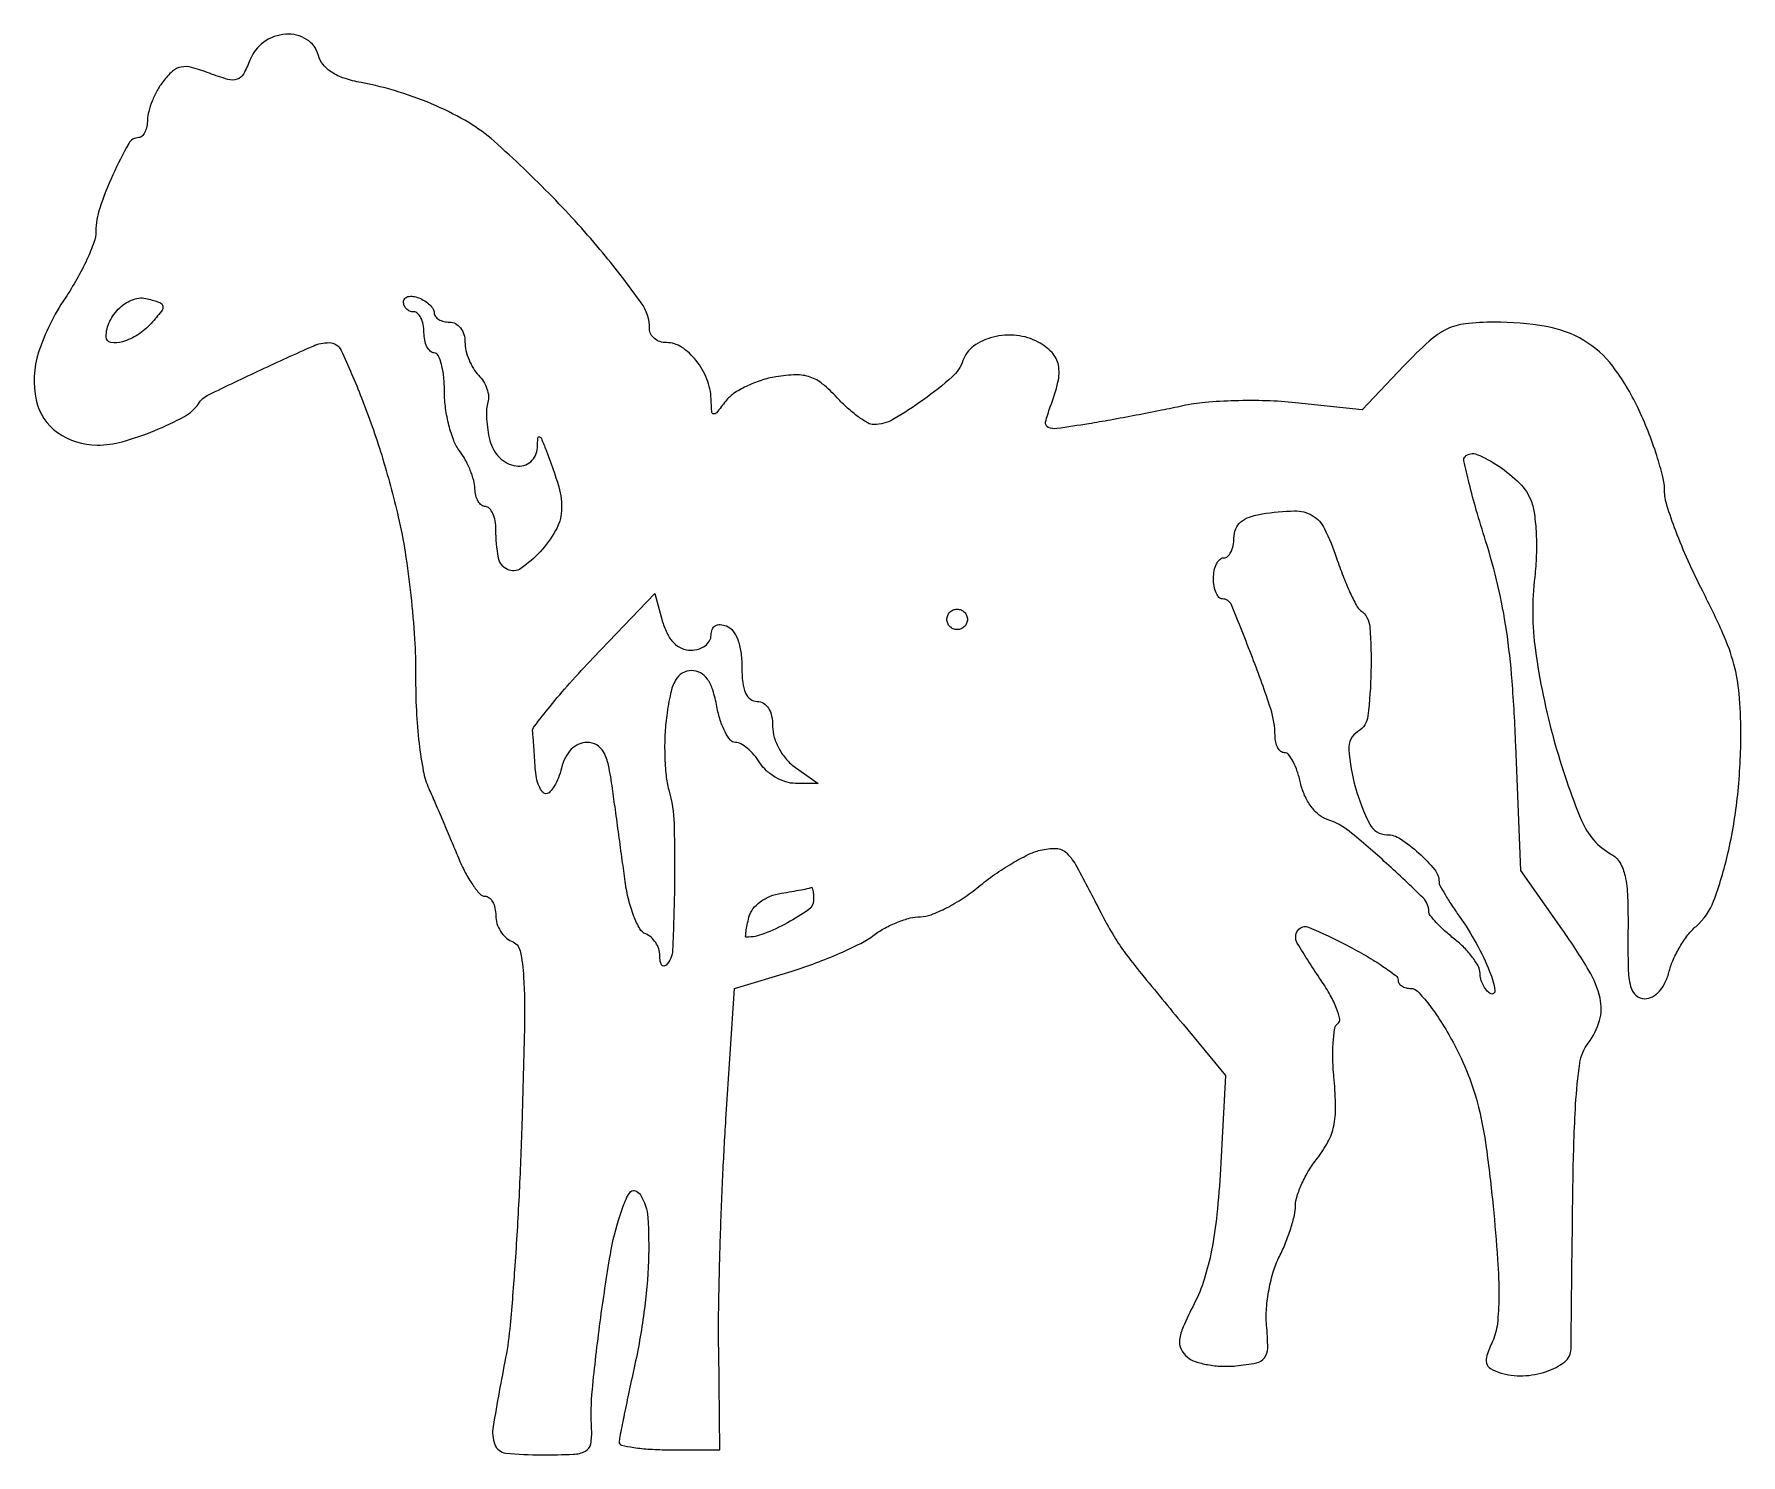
# Model space of a CAD drawing. Extents: x 0 to 166, y 0 to 139.
import ezdxf

# ---------------------------------------------------------------- set-up
doc = ezdxf.new("R2010")
doc.units = 0

msp = doc.modelspace()

# ---------------------------------------------------------------- linework, layer by layer
for points in [[(21.025775, 136.567793, -0.035422), (20.393115, 135.203231, -0.19014), (19.773204, 134.691541, -0.150089), (18.8813, 134.676997, -0.019821), (17.066633, 135.280951, 0.023902), (15.340348, 135.839889, 0.111553), (14.302297, 135.884705, 0.14055), (13.472795, 135.475471, 0.046491), (12.547911, 134.463158, 0.03611), (11.977366, 133.583119, 0.028847), (11.490279, 132.562615, 0.029682), (11.148995, 131.560689, 0.062778), (11.031803, 130.75, -0.044539), (10.959724, 130.080139, -0.063677), (10.769998, 129.514062, -0.082653), (10.499052, 129.130909, -0.200201), (10.185212, 129, 0.273518), (9.198141, 128.416374, 0.018351), (7.66383, 125.366831, 0.025314), (6.375974, 122.131504, 0.082239), (6, 119.861098, -0.086972), (5.810273, 118.778617, -0.021114), (5.11875, 117.092655, -0.02102), (4.14833, 115.198671, -0.01954), (3, 113.344893, 0.069729), (0.419371, 108.062618, 0.133139), (0.182728, 103.379329, 0.187097), (2.266232, 100.22786, 0.155415), (6.121088, 99, 0.068365), (8.577954, 99.337507, 0.0288), (11.73722, 100.421826, 0.026718), (14.643585, 101.795871, 0.124244), (16, 103.040065, -0.134942), (16.99319, 103.913323, -0.003914), (22.101682, 106.350448, -0.004674), (27.179421, 108.666693, -0.105037), (28.748535, 109, -0.293086), (29.924905, 108.245646, -0.013155), (31.907368, 103.609521, -0.01997), (33.873812, 98.011975, -0.01728), (35.494673, 92, -0.019074), (36.160441, 88.550205, -0.010977), (36.711494, 84.353125, -0.010957), (37.080456, 80.107248, -0.017963), (37.184536, 76.5, 0.014122), (37.256358, 73.106992, 0.016703), (37.52177, 69.909258, 0.017571), (37.933561, 67.209333, 0.058516), (38.468676, 65.5, -0.002738), (39.092396, 64.083627, -0.001356), (39.869212, 62.279688, -0.001346), (40.664702, 60.404547, -0.001972), (41.353691, 58.75, 0.022394), (42.021835, 57.313739, 0.031307), (42.753061, 56.101562, 0.032118), (43.449055, 55.222345, 0.212353), (43.948973, 55, -0.174913), (44.350037, 54.855269, -0.093096), (44.691261, 54.443928, -0.073331), (44.922197, 53.831207, -0.053561), (45, 53.106989, 0.074646), (45.115286, 52.339078, 0.064463), (45.453106, 51.596177, 0.066854), (45.952737, 50.989622, 0.095751), (46.542488, 50.62207, -0.251968), (47.370895, 49.659698, -0.04021), (47.721286, 47.112366, -0.019307), (47.802584, 42.522347, -0.00253), (47.549233, 32.765081, -0.004603), (47.266956, 25.75182, -0.005045), (46.861964, 18.955992, -0.004729), (46.402196, 13.153469, -0.025102), (45.961914, 10, 0.004768), (44.742257, 3.273757, 0.132354), (44.907422, 1.509335, 0.285132), (45.976097, 0.682056, 0.025814), (49.5, 0.5, 0.009697), (52.573105, 0.559604, 0.109724), (53.742954, 0.867504, 0.232056), (54.261879, 1.566194, 0.060743), (54.350089, 3, -0.039375), (54.422782, 6.862836, -0.008644), (55.184028, 13.463967, -0.008732), (56.175242, 20.041791, -0.037878), (57.123139, 23.869645, -0.016243), (57.703469, 25.454788, -0.099472), (58.17964, 26.178852, -0.307649), (58.633267, 26.267911, -0.151918), (59.101726, 25.869645, -0.125465), (59.828194, 23.640571, -0.025275), (59.89077, 19.437056, -0.025004), (59.455944, 14.372788, -0.020219), (58.5, 9, 0.00177), (57.94969, 6.455232, 0.002516), (57.479926, 4.189063, 0.001408), (57.098242, 2.272228, 0.036749), (57.035129, 1.75, 0.360426), (57.257011, 1.455116, 0.020471), (58.458872, 1.220313, 0.023708), (60.043165, 1.054, 0.014297), (61.931245, 1), (66.86249, 1), (66.74107, 10.75, -0.00751), (66.752974, 15.388829, -0.003536), (66.900726, 21.37969, -0.003503), (67.143863, 27.653079, -0.004928), (67.455082, 33.244688), (68.290515, 45.989377), (73.895257, 47.70056, 0.015284), (76.215963, 48.487397, 0.013999), (78.554159, 49.436109, 0.014162), (80.592902, 50.400317, 0.043748), (81.884859, 51.205872, -0.037169), (82.954793, 51.892673, -0.029676), (84.196996, 52.472975, -0.03055), (85.417639, 52.872899, -0.06397), (86.407015, 53, 0.09133), (87.468386, 53.1955, 0.027918), (88.96447, 53.863841, 0.026915), (90.589101, 54.815231, 0.026454), (92.111933, 55.940735, -0.020274), (93.654708, 57.110717, -0.018305), (95.339568, 58.194665, -0.018677), (96.920901, 59.053892, -0.05389), (98.089777, 59.484149, -0.0704), (99.676214, 59.650473, -0.192821), (100.687745, 59.202297, -0.070403), (101.679838, 57.847831, -0.004354), (104, 53.422568, 0.014418), (105.179512, 51.278917, 0.025575), (106.289475, 49.595781, 0.013066), (107.976314, 47.423513, 0.0014), (112.033221, 42.5), (116.176707, 37.5), (115.676422, 28.38279, -0.011727), (115.330013, 23.965999, -0.022611), (114.810733, 20.457415, -0.02799), (114.08851, 17.606562, -0.04194), (113.117676, 15.230663, 0.012768), (112.041125, 12.980289, 0.07406), (111.687394, 11.716062, 0.146587), (111.836695, 10.825633, 0.105601), (112.464283, 10.029642, 0.093631), (113.233821, 9.603219, 0.035406), (114.430489, 9.299562, 0.033543), (115.812322, 9.146017, 0.034838), (117.184676, 9.181769, 0.024906), (119.182717, 9.474545, 0.184732), (119.982438, 9.976647, 0.165359), (120.290539, 10.915629, 0.019053), (120.180657, 13.165565, -0.040939), (120.172422, 14.790526, -0.026925), (120.416115, 16.645835, -0.027092), (120.852088, 18.438179, -0.046151), (121.430657, 19.865905, 0.022543), (122.031391, 21.168305, 0.020016), (122.539005, 22.571688, 0.020493), (122.893374, 23.872026, 0.056329), (123, 24.815481, -0.078528), (123.145688, 25.737387, -0.029425), (123.623126, 26.959986, -0.028276), (124.309414, 28.253899, -0.030587), (125.12128, 29.427053, 0.044169), (126.167978, 31.030816, 0.069783), (126.731183, 32.570775, 0.056712), (126.91349, 34.425622, 0.020118), (126.765197, 37.091841, -0.016832), (126.644407, 39.033387, -0.024196), (126.678695, 40.755404, -0.021719), (126.831982, 42.121731, -0.218917), (127.141063, 42.587182, 0.318649), (127.321495, 43.013625, 0.039074), (127.01012, 44.039101, 0.034728), (126.3927, 45.342702, 0.021276), (125.497146, 46.789388, -0.014363), (123.172154, 50.431739, -0.301209), (123.228326, 51.659109, -0.350595), (124.323885, 51.957038, -0.016726), (128, 50.215888, -0.012105), (129.915918, 49.16923, -0.018112), (131.53125, 48.155544, -0.013318), (132.784221, 47.254819, -0.234376), (133, 46.819779, 0.15217), (133.097404, 46.507139, 0.098247), (133.371578, 46.24081, 0.081056), (133.781297, 46.061143, 0.062959), (134.264948, 46, -0.207281), (134.910779, 45.720243, -0.022441), (135.992315, 44.457813, -0.02456), (137.189354, 42.761032, -0.017386), (138.369038, 40.75, -0.029942), (139.842723, 37.585911, -0.034218), (140.853369, 34.404625, -0.026022), (141.599092, 30.466843, -0.009179), (142.268654, 24.758886, -0.006718), (142.712709, 19.545777, -0.018996), (142.835237, 15.895263, -0.026567), (142.684691, 13.282575, -0.079378), (142.210119, 11.561815, 0.023933), (141.665461, 10.196859, 0.144265), (141.631298, 9.442549, 0.20354), (142.014011, 8.931613, 0.054801), (142.960513, 8.512533, 0.086074), (145.162185, 8.21213, 0.072277), (147.482285, 8.635331, 0.084508), (149.259519, 9.59093, 0.228739), (149.877503, 10.841088, -0.001131), (150.071017, 27.495678, -0.010567), (150.322248, 34.668192, -0.02214), (150.729124, 38.706377, -0.126646), (151.554404, 40.676765, 0.092939), (152.64513, 42.8604, 0.12692), (152.700773, 45.049557, 0.077944), (151.614204, 47.749182, 0.018853), (148.984504, 51.79886), (144.969008, 57.5), (144.485433, 69.70898, 0.008967), (144.123853, 75.988076, 0.017754), (143.571389, 80.94662, 0.020792), (142.743117, 85.299302, 0.019469), (141.541369, 89.666087, -0.00658), (140.631124, 92.668888, -0.010361), (139.937403, 95.271956, -0.004712), (139.421282, 97.473231, -0.257015), (139.536214, 97.869547, -0.303771), (140.68934, 98.097988, -0.048952), (142.814379, 96.958841, -0.049011), (144.871055, 95.268827, -0.105814), (145.978275, 93.557141, -0.058717), (146.300378, 92.274423, -0.020226), (146.46928, 90.366114, -0.019778), (146.486993, 88.227763, -0.021658), (146.332424, 86.158985, 0.063673), (146.398926, 78.999874, 0.03332), (148.199542, 70.255529, 0.030195), (150.900791, 62.370943, 0.169104), (153.817219, 59.082241, -0.133624), (154.640359, 58.274499, -0.079677), (155.140119, 56.986564, -0.044577), (155.390324, 54.946454, -0.011004), (155.427233, 51.570169, 0.008065), (155.445527, 47.95129, 0.055973), (155.680192, 46.197497, 0.149338), (156.199568, 45.333649, 0.185325), (157.068825, 45, 0.126917), (157.81013, 45.191249, 0.085109), (158.497101, 45.740866, 0.070559), (159.06606, 46.599276, 0.049675), (159.458519, 47.69075, -0.043885), (159.858075, 48.843626, -0.029293), (160.503567, 50.083797, -0.029509), (161.277729, 51.221547, -0.05001), (162.067786, 52.058791, 0.125392), (163.776624, 54.520163, 0.032701), (165.173485, 59.167113, 0.030881), (166.124873, 64.884725, 0.02621), (166.435406, 71, 0.021597), (166.267359, 74.743675, 0.04412), (165.752227, 77.636447, 0.038841), (164.690572, 80.618212, 0.013367), (162.712273, 84.751204, -0.01303), (161.291099, 87.715126, -0.014839), (160.09048, 90.624579, -0.014095), (159.218919, 93.140263, -0.076479), (159, 94.563129, 0.062053), (158.832542, 95.907255, 0.016252), (158.230199, 97.998864, 0.016254), (157.38252, 100.354678, 0.015994), (156.379401, 102.663341, 0.051319), (153.939232, 106.693613, 0.097204), (151.121332, 109.215531, 0.091994), (147.448892, 110.567556, 0.042346), (142.352006, 111, 0.028653), (139.572919, 110.840612, 0.084731), (137.743918, 110.30746, 0.072286), (136.03747, 109.147471, 0.017058), (133.569887, 106.728492), (129.5, 102.456985), (123, 103.13719, 0.018787), (120.18195, 103.325428, 0.014298), (117.0875, 103.327079, 0.014516), (114.182712, 103.161059, 0.032563), (112, 102.828436, -0.004455), (109.940088, 102.394934, -0.002565), (107.452044, 101.907708, -0.002563), (104.948214, 101.444004, -0.004284), (102.836745, 101.082795, -0.005546), (99.734286, 100.614635, -0.13892), (98.889153, 100.73149, -0.362082), (98.632137, 101.24696, -0.032776), (99.086745, 102.728157, 0.03166), (99.834382, 105.144868, 0.105702), (99.877475, 106.795338, 0.144387), (99.251805, 108.023067, 0.080497), (97.906859, 109.049847, 0.097628), (95.803673, 109.692973, 0.085895), (93.511089, 109.533951, 0.094943), (91.597363, 108.656414, 0.160292), (90.562321, 107.247676, -0.133959), (89.511482, 105.65111, -0.024674), (86.729196, 103.433138, -0.024768), (83.740424, 101.499873, -0.131914), (81.878695, 101, -0.13256), (81.284387, 101.160382, -0.026249), (80.353571, 101.769764, -0.026123), (79.314856, 102.617278, -0.021697), (78.300769, 103.620473, 0.033664), (76.876767, 104.963347, 0.089924), (75.663143, 105.641272, 0.089655), (74.286562, 105.851043, 0.033329), (72.329686, 105.666075, 0.038307), (70.873584, 105.313672, 0.034065), (69.427764, 104.732614, 0.035677), (68.197511, 104.02567, 0.082451), (67.425391, 103.295602, -0.00686), (66.538465, 102.158865, -0.2652), (66.249998, 102.044971, -0.352959), (66.064699, 102.243975, -0.009837), (66, 103.5, 0.086693), (65.597779, 105.43695, 0.073285), (64.549589, 107.250748, 0.079519), (63.128028, 108.553392, 0.146809), (61.639757, 109, -0.080211), (61.013423, 109.101129, -0.091404), (60.481679, 109.393323, -0.100746), (60.126164, 109.828292, -0.121697), (60, 110.338971, 0.156287), (59.181821, 112.892581, 0.017888), (55.449157, 117.742935, 0.020638), (50.521856, 123.216237, 0.016986), (44.839018, 128.645764, 0.047948), (42.362806, 130.461899, 0.030448), (39.181456, 132.102456, 0.028813), (35.587744, 133.445399, 0.028734), (31.860187, 134.367719, -0.033335), (30.226898, 134.787818, -0.062676), (28.998382, 135.37157, -0.080338), (28.162651, 136.118135, -0.106799), (27.703807, 137.024642, 0.192939), (26.550787, 138.5831, 0.156493), (24.516841, 139.085508, 0.138506), (22.379837, 138.320988, 0.148234)], [(11.384989, 110.872914, -0.065332), (10.094089, 109.775069, -0.071261), (8.599781, 109.086135, -0.116402), (7.458342, 109.019912, -0.364175), (7, 109.565741, -0.113219), (7.346919, 111.078173, -0.093885), (8.333197, 112.407901, -0.100207), (9.673566, 113.221691, -0.151566), (11.026889, 113.282718, -0.021926), (12.242429, 112.907208, -0.276706), (12.534543, 112.551412, -0.210566), (12.398144, 112.053821, -0.013238)], [(39, 111.893011, 0.164455), (39.115158, 111.552359, 0.095748), (39.440625, 111.262322, 0.076852), (39.926285, 111.066322, 0.057609), (40.5, 111, -0.127718), (41.072045, 110.851456, -0.100747), (41.559375, 110.433482, -0.089419), (41.887015, 109.80824, -0.076226), (42, 109.071429, 0.05803), (42.097334, 108.2356, 0.038948), (42.390792, 107.318583, 0.039072), (42.820849, 106.462811, 0.060478), (43.330357, 105.8125, -0.058666), (43.807315, 105.208243, -0.054716), (44.144198, 104.495765, -0.058703), (44.298966, 103.787327, -0.105277), (44.23272, 103.198159, 0.068947), (44.109667, 102.537232, 0.024203), (44.111601, 101.569575, 0.023495), (44.216863, 100.492024, 0.025392), (44.421414, 99.457087, 0.135722), (45.366053, 97.790664, 0.159876), (46.9777, 96.975585, 0.218736), (48.40715, 97.385896, 0.209063), (49.063386, 98.75, -0.01007), (49.11791, 99.71665, -0.476888), (49.259262, 99.814256, -0.225889), (49.450128, 99.64346, -0.005308), (49.914677, 98.5, -0.022617), (51.14136, 94.919358, -0.086005), (51.40746, 92.579595, -0.115086), (50.839577, 90.659135, -0.057813), (49.336847, 88.607472, -0.053556), (47.456831, 86.971442, -0.2739), (46.131721, 86.872644, -0.237198), (45.269695, 88.019046, -0.043064), (45.015313, 90.75, 0.042491), (44.93607, 91.61138, 0.061885), (44.710748, 92.339062, 0.081007), (44.383543, 92.832484, 0.208855), (44, 93, -0.169034), (43.615946, 93.133656, -0.092324), (43.284408, 93.514062, -0.073748), (43.054507, 94.080579, -0.055083), (42.968197, 94.75, 0.062288), (42.852023, 95.559234, 0.029757), (42.514453, 96.556144, 0.02894), (42.032583, 97.569537, 0.036476), (41.468197, 98.44113, -0.069664), (40.904069, 99.453316, -0.029849), (40.431283, 100.930908, -0.028816), (40.108022, 102.59044, -0.033704), (40, 104.19113, 0.0248), (39.927559, 105.650747, 0.039413), (39.70625, 106.881144, 0.046856), (39.386583, 107.755808, 0.289385), (39, 108, -0.191087), (38.618118, 108.151477, -0.088204), (38.29375, 108.5875, -0.068025), (38.073693, 109.234582, -0.048028), (38, 110, 0.048028), (37.926307, 110.765418, 0.068025), (37.70625, 111.4125, 0.088204), (37.381882, 111.848523, 0.191087), (37, 112, -0.095827), (36.618313, 112.07383, -0.097132), (36.29375, 112.284531, -0.098664), (36.076457, 112.599, -0.102345), (36, 112.968615, -0.184534), (36.122486, 113.289193, -0.147206), (36.440625, 113.483616, -0.100118), (36.925634, 113.511135, -0.055937), (37.5, 113.361626, -0.048303), (38.073796, 113.075237, -0.053891), (38.559375, 112.692784, -0.061199), (38.891374, 112.276919, -0.13875)], [(127, 87.989079, 0.011793), (127.63613, 86.224877, 0.015181), (128.307338, 84.637367, 0.012987), (128.935947, 83.356846, 0.114788), (129.344129, 82.882808, -0.219408), (130.243403, 81.265613, -0.024181), (130.361544, 76.918148, -0.02392), (130.061747, 72.581096, -0.228762), (129.093626, 71.059432, 0.279027), (128.201888, 69.31346, 0.050233), (128.855278, 65.560941, 0.050271), (130.242863, 62.017425, 0.281369), (131.90772, 61, -0.147484), (133.230438, 60.601167, -0.037443), (135.021189, 59.20974, -0.036642), (136.572555, 57.584452, -0.173944), (137, 56.39294, 0.124089), (137.089834, 56.036539, 0.009464), (137.580184, 55.165556, 0.012551), (138.21857, 54.140002, 0.009223), (138.975095, 53.034977, -0.028722), (140.629944, 50.403342, -0.030616), (141.933533, 47.653692, -0.053922), (142.451938, 45.807558, -0.644638), (141.996977, 45.501868, -0.084749), (141.61537, 45.838369, -0.053425), (141.292862, 46.339004, -0.051853), (141.073918, 46.917301, -0.064667), (141, 47.486437, 0.124798), (140.832936, 48.145349, 0.036679), (140.265625, 49.030531, 0.034338), (139.456782, 49.967905, 0.030936), (138.5, 50.82134, -0.016585), (137.542546, 51.627274, -0.022271), (136.734375, 52.422592, -0.020237), (136.13482, 53.122377, -0.168556), (136, 53.510941, 0.201365), (135.446655, 54.829213, 0.009547), (131.881425, 58.196619, 0.01372), (128.24053, 61.328221, 0.094169), (126.170982, 62.445732, -0.096017), (125.315644, 62.911651, -0.060176), (124.527793, 63.73997, -0.054994), (123.892801, 64.823031, -0.051094), (123.490044, 66.045329, 0.02795), (123.174311, 67.176954, 0.0401), (122.76131, 68.132066, 0.045943), (122.318242, 68.808169, 0.228577), (121.920545, 69, -0.173933), (121.569285, 69.126004, -0.093363), (121.27041, 69.483903, -0.073658), (121.068164, 70.017117, -0.053923), (121, 70.647329, 0.079562), (120.577722, 73.284305, 0.012373), (118.799041, 78.275666, 0.006376), (116.749602, 83.409519, 0.303382), (115.866009, 84, -0.21386), (115.534769, 84.148469, -0.080025), (115.25439, 84.5875, -0.060877), (115.06348, 85.234265, -0.041379), (115, 86, -0.048028), (115.073693, 86.765418, -0.068025), (115.29375, 87.4125, -0.088204), (115.618118, 87.848523, -0.191087), (116, 88, 0.18582), (116.381776, 88.146957, 0.089892), (116.70625, 88.567988, 0.069733), (116.926204, 89.19366, 0.049744), (117, 89.933578, -0.0959), (117.172356, 90.823938, -0.12037), (117.660672, 91.505032, -0.095612), (118.507465, 91.988243, -0.043558), (119.75, 92.293423, -0.0302), (122.901748, 92.588657, -0.143165), (124.639146, 92.142474, -0.146855), (125.838585, 90.837792, -0.032334)], [(64.028592, 79, 0.072858), (64.781912, 79.110357, 0.087559), (65.420899, 79.431406, 0.100515), (65.848068, 79.908566, 0.133234), (66, 80.468615, -0.094119), (66.106211, 81.027855, -0.166113), (66.407358, 81.382077, -0.151899), (66.885039, 81.496694, -0.075244), (67.5, 81.361626, -0.140603), (68.120783, 80.893824, -0.071188), (68.597068, 80.029206, -0.056009), (68.900413, 78.838564, -0.034405), (69, 77.393011, 0.026943), (69.083234, 75.849524, 0.07728), (69.360521, 74.815502, 0.12907), (69.834424, 74.220972, 0.161662), (70.5, 74, -0.139349), (71.115913, 73.824947, -0.117124), (71.596519, 73.342784, -0.088666), (71.900063, 72.568747, -0.049254), (72, 71.556704, 0.074473), (72.16014, 70.487515, 0.0525), (72.636692, 69.367394, 0.051334), (73.35227, 68.342971, 0.061948), (74.222506, 67.556704), (76.445012, 66), (74.23098, 66, -0.078081), (73.291568, 66.1476, -0.05306), (72.30042, 66.5875, -0.052416), (71.409683, 67.234858, -0.069951), (70.767927, 68, 0.037912), (70.205201, 68.765289, 0.041439), (69.548534, 69.4125, 0.045442), (68.898785, 69.861317, 0.129129), (68.370744, 70, -0.227108), (67.884318, 70.232958, -0.0504), (67.366977, 71.028125, -0.042846), (66.901294, 72.159582, -0.02985), (66.565978, 73.5, 0.029527), (66.16313, 75.1148, 0.078172), (65.636648, 76.17865, 0.115974), (64.954033, 76.78257, 0.123977), (64.090611, 77, 0.136683), (63.189391, 76.748947, 0.131462), (62.531807, 76.065352, 0.073202), (62.053079, 74.787449, 0.019022), (61.671441, 72.619556, 0.022929), (61.50042, 70.732165, 0.018148), (61.48357, 68.682936, 0.018502), (61.607744, 66.777283, 0.042801), (61.875002, 65.369556, -0.060485), (62.384813, 62.049059, -0.011813), (62.432689, 55.987735, -0.006728), (62.250275, 49.73872, -0.187854), (61.606117, 48.272784, -0.21325), (61.378209, 48.185645, -0.241955), (61.178047, 48.302869, -0.104709), (61.041648, 48.66795, -0.037241), (61, 49.226345, 0.080311), (60.897236, 49.862007, 0.065549), (60.596232, 50.482807, 0.066578), (60.150948, 50.995303, 0.089258), (59.62547, 51.313479, -0.174086), (59.054086, 51.80572, -0.035438), (58.470977, 53.031233, -0.03345), (57.9657, 54.628453, -0.025949), (57.62547, 56.420468, -0.000018), (57.341563, 58.499722, -0.000011), (57.003503, 60.976637, -0.000011), (56.666583, 63.445999, -0.000019), (56.386456, 65.5, 0.017881), (55.99424, 67.767667, 0.074345), (55.512505, 69.065421, 0.136663), (54.842386, 69.748938, 0.131666), (53.905508, 70, 0.105141), (53.089276, 69.826442, 0.092109), (52.36976, 69.331309, 0.079613), (51.796999, 68.538246, 0.055227), (51.410644, 67.5, -0.031538), (51.105107, 66.542749, -0.043524), (50.705595, 65.734375, -0.050787), (50.277325, 65.168069, -0.208396), (49.891592, 65, -0.23502), (49.538593, 65.175624, -0.063261), (49.217843, 65.734375, -0.050073), (48.972534, 66.542526, -0.033691), (48.85, 67.5, 0.001479), (48.785234, 68.528539, 0.001501), (48.714688, 69.551657, 0.001458), (48.648052, 70.441306, 0.006166), (48.6, 70.973725, -0.191282), (48.772781, 71.584565, -0.007009), (50.291875, 73.511192, -0.011907), (52.208091, 75.760954, -0.007982), (54.5, 78.24455), (60.5, 84.54165), (61.278592, 81.770825, 0.046101), (61.740388, 80.566186, 0.081032), (62.358576, 79.700112, 0.098077), (63.126303, 79.182017, 0.099858)], [(91, 82, -0.099038), (90.923658, 81.618362, -0.097945), (90.70625, 81.29375, -0.097945), (90.381638, 81.076342, -0.099038), (90, 81, -0.099038), (89.618362, 81.076342, -0.097945), (89.29375, 81.29375, -0.097945), (89.076342, 81.618362, -0.099038), (89, 82, -0.099038), (89.076342, 82.381638, -0.097945), (89.29375, 82.70625, -0.097945), (89.618362, 82.923658, -0.099038), (90, 83, -0.099038), (90.381638, 82.923658, -0.097945), (90.70625, 82.70625, -0.097945), (90.923658, 82.381638, -0.099038)], [(76, 54.597825, -0.245438), (75.525501, 53.689417, -0.026541), (73.44735, 52.400937, -0.03176), (71.149159, 51.323385, -0.094009), (69.444396, 51, -0.433249), (69.364998, 51.084696, -0.015981), (69.412066, 51.570875, -0.020185), (69.518978, 52.198072, -0.011645), (69.695451, 52.943404, -0.098266), (70.087367, 53.751264, -0.070917), (70.800039, 54.458568, -0.064667), (71.753817, 54.993158, -0.057388), (72.851831, 55.293572, 0.003824), (73.884602, 55.460301, 0.005509), (74.795538, 55.624862, 0.00303), (75.56109, 55.776703, 0.084718), (75.75, 55.850168, -0.464054), (75.846576, 55.817192, -0.04397), (75.926563, 55.544098, -0.032442), (75.98224, 55.12531, -0.01683)]]:
    msp.add_lwpolyline(points, format="xyb", close=True)

doc.saveas('drawing.dxf')
